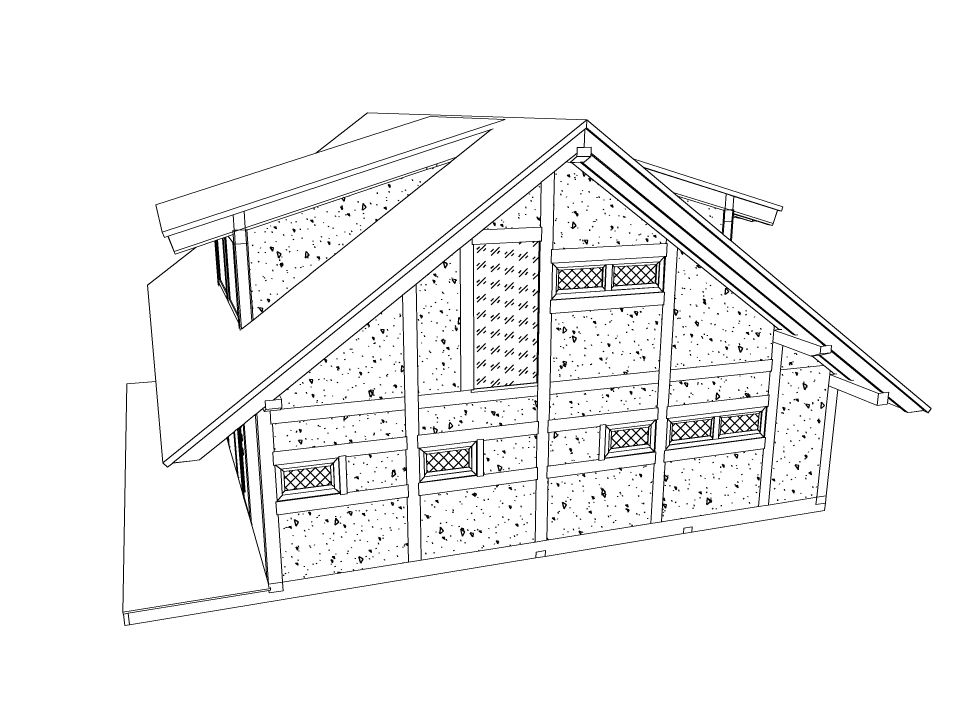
# Model space of a CAD drawing. Header units: millimetres. Extents: x 0 to 5040, y 0 to 770.
# Drawn here: x 854.7 to 1253.4, y 0 to 297 of the extents above; entities that cross this region are included whole.
import ezdxf

# ---------------------------------------------------------------- set-up
doc = ezdxf.new("R2010")
doc.units = ezdxf.units.MM
doc.linetypes.add('K5LT32768', pattern=[0])
doc.layers.add('Системный слой', color=7, linetype='Continuous')

# ---------------------------------------------------------------- blocks, each defined once
blk = doc.blocks.new('U58')
at = {"layer": 'Системный слой', "color": 7, "linetype": 'K5LT32768', "lineweight": 18}
for p, q in [((982.41, 239.12), (1004.58, 256.53)), ((1098.84, 253.41), (1004.58, 256.53)), ((916.47, 205.21), (1063.75, 253.67)), ((1098.84, 253.41), (916.72, 106.03)), ((1031.5, 254.92), (982.41, 239.12)), ((1031.5, 254.92), (1063.75, 253.67)), ((1098.84, 253.41), (1098.74, 249.99)), ((1118.74, 236.73), (1098.84, 253.41)), ((920.98, 105.95), (1098, 249.39)), ((1057.79, 249.32), (1034.35, 241.57)), ((1042.92, 237.41), (1057.79, 249.32)), ((1058.67, 249.61), (1057.79, 249.32)), ((1097.77, 241.6), (1098, 249.39)), ((1098, 249.39), (1098.41, 249.72)), ((1098.41, 249.72), (1098.74, 249.99)), ((1098.41, 249.72), (1239.77, 131.98)), ((1098.74, 249.99), (1240.73, 131.62)), ((1030.05, 240.15), (951.66, 214.24)), ((1034.35, 241.57), (1030.05, 240.15)), ((1094.75, 241.55), (1094.68, 239.09)), ((1097.77, 241.6), (1094.75, 241.55)), ((1097.77, 241.6), (1100.77, 241.64)), ((1100.77, 241.64), (1100.69, 239.2)), ((982.41, 239.12), (913.65, 216.99)), ((1042.92, 237.41), (1034.44, 234.57)), ((1039.96, 235.32), (1034.45, 233.47)), ((1040.55, 235.52), (1039.96, 235.32)), ((1039.96, 235.04), (1040.55, 235.52)), ((1039.96, 235.32), (1039.96, 235.04)), ((1040.55, 235.52), (1042.92, 237.41)), ((1090.07, 235.34), (1085, 231.22)), ((1094.68, 239.09), (1090.07, 235.34)), ((1091.8, 235.11), (1090.07, 235.34)), ((1091.8, 235.11), (1094.64, 237.63)), ((1094.68, 239.09), (1094.64, 237.63)), ((1094.64, 237.63), (1100.65, 237.74)), ((1097.72, 235.23), (1096.68, 235.21)), ((1097.91, 235.4), (1097.72, 235.23)), ((1100.65, 237.74), (1097.91, 235.4)), ((1100.65, 237.74), (1100.68, 238.59)), ((1100.68, 238.59), (1100.69, 239.2)), ((1100.68, 238.59), (1199.55, 157.56)), ((1201.77, 156.27), (1100.69, 239.2)), ((1118.74, 236.73), (1183.16, 216.05)), ((1123.08, 233.08), (1118.74, 236.73)), ((952.15, 207.02), (1030.16, 233.14)), ((1030.18, 232.04), (1011.42, 225.75)), ((1030.16, 233.14), (1034.44, 234.57)), ((1030.18, 232.04), (1030.16, 233.14)), ((1034.45, 233.47), (1030.18, 232.04)), ((1034.44, 234.57), (1034.45, 233.47)), ((1034.49, 230.66), (1039.96, 235.04)), ((1092.08, 235.11), (1091.8, 235.11)), ((1092.28, 235.12), (1092.08, 235.11)), ((1093.67, 235.15), (1092.28, 235.12)), ((1133.06, 202.3), (1092.28, 235.12)), ((1096.03, 235.2), (1093.67, 235.15)), ((1096.68, 235.21), (1096.03, 235.2)), ((1096.03, 235.2), (1186.32, 162.13)), ((1188.4, 160.91), (1096.68, 235.21)), ((1182.54, 214.15), (1123.08, 233.08)), ((1123.32, 232.89), (1123.08, 233.08)), ((1158.72, 221.62), (1123.32, 232.89)), ((1135.96, 222.28), (1123.32, 232.89)), ((1011.79, 212.5), (1030.25, 227.27)), ((1030.25, 227.27), (1034.49, 230.66)), ((1085, 231.22), (1079.34, 226.62)), ((1085, 231.22), (1084.29, 197.85)), ((1011.42, 225.75), (1002.58, 222.78)), ((1079.1, 226.43), (1054.34, 206.3)), ((1079.01, 207.32), (1079.34, 226.62)), ((1079.34, 226.62), (1079.1, 226.43)), ((992.47, 219.38), (953.19, 206.21)), ((1002.58, 222.78), (992.47, 219.38)), ((1158.27, 215.35), (1135.96, 222.28)), ((1137.87, 220.68), (1135.96, 222.28)), ((1157.53, 214.6), (1137.87, 220.68)), ((1157.09, 204.56), (1137.87, 220.68)), ((1158.27, 215.35), (1158.72, 221.62)), ((1158.72, 221.62), (1162.04, 220.56)), ((1161.62, 214.76), (1162.04, 220.56)), ((1162.04, 220.56), (1180.8, 214.59)), ((913.65, 216.99), (916.47, 205.21)), ((1158.22, 214.62), (1158.27, 215.35)), ((1160.33, 214.71), (1158.27, 215.35)), ((1183.16, 216.05), (1182.54, 214.15)), ((946.92, 212.67), (918.97, 203.43)), ((951.66, 214.24), (946.92, 212.67)), ((946.92, 212.67), (947.4, 205.97)), ((951.66, 214.24), (952.15, 207.02)), ((992.43, 197.01), (1011.79, 212.5)), ((1157.45, 209.63), (1157.8, 214.61)), ((1157.53, 214.6), (1157.8, 214.61)), ((1157.8, 214.61), (1158.22, 214.62)), ((1157.87, 209.65), (1158.22, 214.62)), ((1158.22, 214.62), (1160.33, 214.71)), ((1160.33, 214.71), (1161.62, 214.76)), ((1160.33, 214.71), (1161.58, 214.32)), ((1161.25, 209.8), (1161.58, 214.32)), ((1161.58, 214.32), (1161.62, 214.76)), ((1161.58, 214.32), (1162, 214.19)), ((1161.62, 214.76), (1162.04, 214.78)), ((1161.81, 211.67), (1161.68, 209.82)), ((1161.84, 212.13), (1161.81, 211.67)), ((1161.81, 211.67), (1165.62, 210.96)), ((1161.85, 212.23), (1161.84, 212.13)), ((1161.84, 212.13), (1165.62, 210.96)), ((1161.88, 212.65), (1161.85, 212.23)), ((1170.25, 209.64), (1161.85, 212.23)), ((1161.9, 212.95), (1161.88, 212.65)), ((1161.93, 213.23), (1161.9, 212.95)), ((1161.9, 212.95), (1172.46, 209.69)), ((1162, 214.19), (1161.93, 213.23)), ((1178.66, 208.05), (1161.93, 213.23)), ((1162.04, 214.78), (1162, 214.19)), ((1162, 214.19), (1178.94, 208.93)), ((1178.94, 208.93), (1180.8, 214.59)), ((1180.8, 214.44), (1178.99, 208.91)), ((1180.8, 214.59), (1180.85, 214.58)), ((1180.85, 214.58), (1180.8, 214.44)), ((1180.8, 214.44), (1182.54, 214.15)), ((1078.78, 207.39), (1079.01, 207.32)), ((1079.01, 207.32), (1079.56, 207.34)), ((1079.45, 201.36), (1079.56, 207.34)), ((1157.45, 209.63), (1157.09, 204.56)), ((1157.87, 209.65), (1157.45, 209.63)), ((1157.49, 204.22), (1157.87, 209.65)), ((1161.25, 209.8), (1157.87, 209.65)), ((1160.65, 201.57), (1161.25, 209.8)), ((1161.05, 201.24), (1161.68, 209.82)), ((1161.68, 209.82), (1161.25, 209.8)), ((1165.62, 210.96), (1169.42, 209.79)), ((1169.42, 209.79), (1170.25, 209.64)), ((1169.95, 210.15), (1170.39, 210.07)), ((1170.25, 209.64), (1170.39, 210.07)), ((1170.39, 210.07), (1172.46, 209.69)), ((1172.46, 209.69), (1176.33, 208.49)), ((1176.33, 208.49), (1178.66, 208.05)), ((1178.66, 208.05), (1178.94, 208.92)), ((1178.99, 208.91), (1178.94, 208.93)), ((1178.94, 208.92), (1178.94, 208.93)), ((1178.94, 208.92), (1178.99, 208.91)), ((917.4, 202.91), (916.47, 205.21)), ((918.9, 203.41), (917.4, 202.91)), ((918.97, 203.43), (918.9, 203.41)), ((921.56, 196.78), (918.9, 203.41)), ((918.97, 203.43), (921.64, 196.81)), ((921.64, 196.81), (946.85, 205.25)), ((944.78, 203.39), (943.71, 203.03)), ((946.93, 204.11), (944.78, 203.39)), ((946.77, 200.67), (944.78, 203.39)), ((946.8, 205.95), (947.4, 205.97)), ((946.85, 205.25), (946.8, 205.95)), ((946.85, 205.25), (947.44, 205.44)), ((946.93, 204.11), (946.85, 205.25)), ((947.22, 200.06), (946.93, 204.11)), ((947.4, 205.97), (949.23, 206.05)), ((947.44, 205.44), (947.4, 205.97)), ((947.44, 205.44), (949.23, 206.05)), ((947.82, 200.08), (947.44, 205.44)), ((949.23, 206.05), (952.15, 207.02)), ((949.23, 206.05), (952.21, 206.17)), ((952.15, 207.02), (952.21, 206.17)), ((952.21, 206.17), (952.81, 206.19)), ((952.61, 200.3), (952.21, 206.17)), ((952.81, 206.19), (953.19, 206.21)), ((952.81, 206.19), (953.21, 200.33)), ((1054.24, 206.22), (1049.62, 202.47)), ((1054.24, 206.22), (1079.01, 207.32)), ((1054.34, 206.3), (1054.24, 206.22)), ((1157.49, 204.22), (1157.09, 204.56)), ((1160.65, 201.57), (1157.49, 204.22)), ((939.03, 201.46), (931.03, 198.77)), ((939.28, 201.54), (939.03, 201.46)), ((940.49, 182.56), (939.03, 201.46)), ((939.75, 201.7), (939.28, 201.54)), ((939.28, 201.54), (940.59, 184.6)), ((940.1, 201.82), (939.75, 201.7)), ((939.75, 201.7), (941.06, 184.63)), ((940.22, 201.86), (940.1, 201.82)), ((941.42, 184.65), (940.1, 201.82)), ((942.35, 202.57), (940.22, 201.86)), ((940.22, 201.86), (941.54, 184.65)), ((942.66, 202.68), (942.35, 202.57)), ((944.07, 179.65), (942.35, 202.57)), ((943.18, 202.85), (942.66, 202.68)), ((944.63, 176.42), (942.66, 202.68)), ((943.58, 202.98), (943.18, 202.85)), ((943.18, 202.85), (945.15, 176.45)), ((943.71, 203.03), (943.58, 202.98)), ((943.58, 202.98), (945.55, 176.48)), ((943.71, 203.03), (945.68, 176.49)), ((946.77, 200.67), (947.22, 200.06)), ((948.99, 169.95), (946.77, 200.67)), ((947.82, 200.08), (947.22, 200.06)), ((947.22, 200.06), (949.89, 162.96)), ((952.61, 200.3), (947.82, 200.08)), ((947.82, 200.08), (950.45, 163.41)), ((953.21, 200.33), (952.61, 200.3)), ((952.61, 200.3), (954.89, 166.97)), ((953.99, 188.85), (953.21, 200.33)), ((1049.62, 202.47), (1044.42, 198.24)), ((1049.62, 202.47), (1049.63, 199.88)), ((1049.63, 199.88), (1050.21, 199.91)), ((1078.44, 201.31), (1050.21, 199.91)), ((1050.21, 199.91), (1050.34, 137.8)), ((1078.44, 201.31), (1077.4, 140.53)), ((1078.5, 201.31), (1077.46, 140.49)), ((1077.62, 140.38), (1078.67, 201.32)), ((1077.82, 139.13), (1078.91, 201.34)), ((1078.5, 201.31), (1078.44, 201.31)), ((1078.67, 201.32), (1078.5, 201.31)), ((1078.91, 201.34), (1078.67, 201.32)), ((1078.91, 201.34), (1079.45, 201.36)), ((1084.29, 197.76), (1132.96, 200.33)), ((1132.67, 200.4), (1132.96, 200.33)), ((1133.06, 202.3), (1132.77, 202.37)), ((1132.96, 200.33), (1133.06, 202.3)), ((1132.96, 200.33), (1133.46, 200.36)), ((1133.06, 202.3), (1137.8, 198.48)), ((1133.15, 194.71), (1133.46, 200.36)), ((1161.05, 201.24), (1160.65, 201.57)), ((1246.82, 129.3), (1161.05, 201.24)), ((910.11, 182.35), (931.03, 198.77)), ((921.64, 196.81), (921.56, 196.78)), ((921.64, 196.81), (922.06, 195.76)), ((931.03, 198.77), (922.06, 195.76)), ((988.15, 193.58), (992.43, 197.01)), ((1044.23, 198.09), (1025.5, 182.87)), ((1044.42, 198.24), (1044.23, 198.09)), ((1044.42, 198.24), (1044.79, 136.88)), ((1083.75, 197.73), (1083.63, 191.85)), ((1083.75, 197.73), (1084.29, 197.76)), ((1084.29, 197.85), (1084.29, 197.76)), ((1137.79, 198.33), (1134.8, 146.15)), ((1137.8, 198.48), (1137.79, 198.33)), ((1179.46, 164.96), (1137.8, 198.48)), ((980.18, 187.2), (987.8, 193.3)), ((987.8, 193.3), (988.03, 193.48)), ((988.03, 193.48), (988.15, 193.58)), ((1084.17, 191.88), (1083.63, 191.85)), ((1084.17, 191.71), (1083.84, 176.37)), ((1132.24, 194.66), (1084.17, 191.88)), ((1084.17, 191.88), (1084.17, 191.71)), ((1085.96, 189.83), (1084.17, 191.71)), ((1109.89, 191.26), (1130, 192.46)), ((1130, 192.46), (1129.02, 191.36)), ((1129.53, 182.21), (1130.06, 192.46)), ((1129.7, 181.51), (1130.28, 192.47)), ((1130, 192.46), (1130.06, 192.46)), ((1130.06, 192.46), (1130.28, 192.47)), ((1132.24, 194.66), (1130.28, 192.47)), ((1132.33, 194.67), (1131.51, 179.49)), ((1131.54, 179.48), (1132.36, 194.67)), ((1131.82, 179.38), (1132.65, 194.69)), ((1132.33, 194.67), (1132.24, 194.66)), ((1132.36, 194.67), (1132.33, 194.67)), ((1132.65, 194.69), (1132.36, 194.67)), ((1133.15, 194.71), (1132.65, 194.69)), ((954.29, 184.39), (953.99, 188.85)), ((1085.96, 189.71), (1085.73, 179.4)), ((1085.96, 189.83), (1106.93, 191.08)), ((1085.96, 189.83), (1085.96, 189.71)), ((1085.96, 189.71), (1086.83, 188.8)), ((1086.64, 180.53), (1086.83, 188.8)), ((1086.83, 188.8), (1105.67, 189.94)), ((1105.38, 181.8), (1105.67, 189.94)), ((1105.93, 189.96), (1105.63, 181.7)), ((1105.67, 189.94), (1105.93, 189.96)), ((1106.93, 191.08), (1105.93, 189.96)), ((1106.62, 180.64), (1107, 191.08)), ((1107.2, 191.1), (1106.79, 179.92)), ((1106.93, 191.08), (1107, 191.08)), ((1107, 191.08), (1107.2, 191.1)), ((1107.2, 191.1), (1109.89, 191.26)), ((1109.5, 181.06), (1109.88, 191.11)), ((1109.88, 191.11), (1109.89, 191.26)), ((1109.88, 191.11), (1110.68, 190.25)), ((1110.36, 182.13), (1110.68, 190.25)), ((1110.68, 190.25), (1128.73, 191.34)), ((1128.32, 183.35), (1128.73, 191.34)), ((1129.02, 191.36), (1128.6, 183.25)), ((1128.73, 191.34), (1129.02, 191.36)), ((940.59, 184.6), (940.55, 184.68)), ((940.55, 184.68), (940.62, 183.77)), ((941.03, 184.63), (940.59, 184.6)), ((941.09, 183.79), (940.62, 183.77)), ((940.62, 183.77), (944.43, 175.98)), ((940.76, 182.01), (940.62, 183.77)), ((941.06, 184.63), (941.03, 184.63)), ((941.42, 184.65), (941.06, 184.63)), ((941.06, 184.63), (944.16, 178.43)), ((941.54, 184.65), (941.42, 184.65)), ((941.54, 184.65), (944.07, 179.65)), ((954.53, 180.88), (954.29, 184.39)), ((973.73, 182.04), (978.52, 185.87)), ((978.52, 185.87), (979.72, 186.83)), ((979.72, 186.83), (979.87, 186.95)), ((979.87, 186.95), (980.18, 187.2)), ((913.69, 141.04), (910.11, 182.35)), ((944.16, 178.43), (944.07, 179.65)), ((955.45, 167.41), (954.53, 180.88)), ((955.45, 167.41), (973.73, 182.04)), ((1025.5, 182.87), (1019.64, 178.1)), ((1025.5, 182.87), (1026.42, 135.21)), ((1083.84, 176.1), (1131.51, 179.49)), ((1083.84, 176.09), (1131.54, 179.48)), ((1085.71, 178.55), (1106.6, 179.99)), ((1106.79, 179.92), (1085.71, 178.46)), ((1085.73, 179.4), (1086.64, 180.41)), ((1086.64, 180.53), (1105.38, 181.8)), ((1105.63, 181.7), (1086.64, 180.41)), ((1086.64, 180.41), (1086.64, 180.53)), ((1105.63, 181.7), (1105.38, 181.8)), ((1106.62, 180.64), (1105.63, 181.7)), ((1106.6, 179.99), (1106.62, 180.64)), ((1106.6, 179.99), (1106.79, 179.92)), ((1106.79, 179.92), (1109.46, 180.1)), ((1109.46, 180.19), (1129.49, 181.58)), ((1129.7, 181.51), (1109.46, 180.1)), ((1109.46, 180.19), (1109.5, 181.06)), ((1109.46, 180.1), (1109.46, 180.19)), ((1109.5, 181.06), (1110.36, 182.02)), ((1110.36, 182.13), (1128.32, 183.35)), ((1128.6, 183.25), (1110.36, 182.02)), ((1110.36, 182.02), (1110.36, 182.13)), ((1128.6, 183.25), (1128.32, 183.35)), ((1129.53, 182.21), (1128.6, 183.25)), ((1129.49, 181.58), (1129.53, 182.21)), ((1129.7, 181.51), (1129.49, 181.58)), ((1131.51, 179.49), (1129.7, 181.51)), ((1131.51, 179.49), (1131.54, 179.48)), ((1131.82, 179.38), (1131.54, 179.48)), ((1132.32, 179.42), (1131.82, 179.38)), ((1132.02, 173.93), (1132.32, 179.42)), ((944.24, 177.45), (944.16, 178.43)), ((944.26, 177.17), (944.24, 177.45)), ((944.26, 177.17), (944.35, 176.98)), ((944.43, 175.98), (944.35, 176.98)), ((944.54, 176.61), (944.35, 176.98)), ((944.61, 175.61), (944.54, 176.61)), ((944.54, 176.61), (944.63, 176.42)), ((945.13, 175.64), (944.61, 175.61)), ((944.61, 175.61), (949.33, 165.96)), ((944.63, 176.42), (945.07, 176.45)), ((945.07, 176.45), (945.15, 176.45)), ((945.55, 176.48), (945.15, 176.45)), ((945.15, 176.45), (949.09, 168.59)), ((945.68, 176.49), (945.55, 176.48)), ((945.68, 176.49), (948.99, 169.95)), ((1019.49, 177.97), (966.77, 135.13)), ((1019.64, 178.1), (1019.49, 177.97)), ((1020.65, 134.44), (1019.64, 178.1)), ((1083.3, 175.92), (1083.18, 170.22)), ((1083.3, 175.92), (1083.83, 175.96)), ((1083.83, 175.96), (1131.82, 179.38)), ((1083.84, 176.09), (1083.83, 175.96)), ((1083.84, 176.37), (1085.71, 178.46)), ((1083.84, 176.37), (1083.84, 176.1)), ((1083.84, 176.1), (1083.84, 176.09)), ((1085.73, 179.4), (1085.71, 178.55)), ((1085.71, 178.55), (1085.71, 178.46)), ((1131.24, 173.88), (1083.71, 170.26)), ((1129.99, 145.5), (1131.53, 173.9)), ((1131.53, 173.9), (1131.24, 173.88)), ((1131.53, 173.9), (1132.02, 173.93)), ((949.09, 168.59), (948.99, 169.95)), ((949.17, 167.5), (949.09, 168.59)), ((949.19, 167.19), (949.17, 167.5)), ((1083.71, 170.26), (1083.09, 140.93)), ((1083.71, 170.26), (1083.18, 170.22)), ((949.25, 167.07), (949.19, 167.19)), ((949.33, 165.96), (949.25, 167.07)), ((949.48, 163.82), (949.33, 165.96)), ((950.45, 163.41), (954.89, 166.97)), ((954.89, 166.97), (955.45, 167.41)), ((1179.46, 164.96), (1179.13, 165.07)), ((1179.29, 163.1), (1179.46, 164.96)), ((1181.51, 163.3), (1179.46, 164.96)), ((1179.29, 163.1), (1178.84, 157.99)), ((1179.29, 163.1), (1181.51, 163.3)), ((1199.43, 156.04), (1179.29, 163.1)), ((1182.63, 163.4), (1181.51, 163.3)), ((1186.32, 162.13), (1187.39, 161.26)), ((1187.39, 161.26), (1188.4, 160.91)), ((1189.54, 161.01), (1188.4, 160.91)), ((1178.18, 150.38), (1178.84, 157.99)), ((1178.84, 157.99), (1183.08, 156.42)), ((1182.13, 145.98), (1183.08, 156.42)), ((1183.08, 156.42), (1195.23, 151.93)), ((1199.11, 152.89), (1199.43, 156.04)), ((1201.77, 156.27), (1199.43, 156.04)), ((1199.55, 157.56), (1200.65, 156.66)), ((1200.65, 156.66), (1201.77, 156.27)), ((1204.09, 156.5), (1201.77, 156.27)), ((1203.89, 154.53), (1204.09, 156.5)), ((1195.23, 151.93), (1199.11, 152.89)), ((1195.23, 151.93), (1195.44, 151.95)), ((1195.44, 151.95), (1195.6, 151.96)), ((1195.6, 151.96), (1196.68, 152.07)), ((1203.46, 145.64), (1195.6, 151.96)), ((1196.68, 152.07), (1198.51, 152.26)), ((1198.51, 152.26), (1199.02, 152.31)), ((1198.51, 152.26), (1210.18, 142.82)), ((1199.02, 152.31), (1199.84, 152.39)), ((1212.48, 141.41), (1199.02, 152.31)), ((1203.76, 153.36), (1199.11, 152.89)), ((1199.84, 152.39), (1200.09, 152.45)), ((1200.09, 152.45), (1203.76, 153.36)), ((1203.76, 153.36), (1203.84, 154.05)), ((1203.84, 154.05), (1203.89, 154.53)), ((1203.84, 154.05), (1223.95, 137.56)), ((1226.37, 136.09), (1203.89, 154.53)), ((1178.18, 150.38), (1134.79, 145.99)), ((1178.18, 150.38), (1177.86, 150.5)), ((1178.17, 145.39), (1178.62, 150.42)), ((1178.62, 150.42), (1178.18, 150.38)), ((1200.46, 147.91), (1182.13, 145.98)), ((1129.99, 145.5), (1083.09, 140.76)), ((1129.71, 140.27), (1129.99, 145.5)), ((1129.72, 145.64), (1129.99, 145.5)), ((1134.79, 145.99), (1134.49, 140.77)), ((1134.49, 140.77), (1177.4, 145.31)), ((1134.8, 146.15), (1134.79, 145.99)), ((1176.84, 135.15), (1177.73, 145.35)), ((1176.88, 88.12), (1182.13, 145.98)), ((1177.4, 145.31), (1177.73, 145.35)), ((1177.73, 145.35), (1178.17, 145.39)), ((1203.28, 143.94), (1202.77, 139.09)), ((1203.46, 145.64), (1203.12, 145.77)), ((1203.46, 145.64), (1203.28, 143.94)), ((1203.28, 143.94), (1205.29, 144.16)), ((1224.26, 135.84), (1203.28, 143.94)), ((1205.29, 144.16), (1203.46, 145.64)), ((1206.34, 144.28), (1205.29, 144.16)), ((901.31, 139.95), (899.59, 41.8)), ((913.69, 141.04), (901.31, 139.95)), ((916.72, 106.03), (913.69, 141.04)), ((1077.4, 140.53), (1050.34, 137.8)), ((1050.34, 137.62), (1077.62, 140.38)), ((1077.46, 140.49), (1077.4, 140.53)), ((1077.62, 140.38), (1077.46, 140.49)), ((1083.09, 140.76), (1082.98, 135.33)), ((1082.98, 135.33), (1129.43, 140.24)), ((1083.09, 140.93), (1083.09, 140.76)), ((1129.13, 129.66), (1129.71, 140.27)), ((1129.43, 140.24), (1129.71, 140.27)), ((1134.49, 140.77), (1133.89, 130.39)), ((1210.18, 142.82), (1211.42, 141.82)), ((1211.42, 141.82), (1212.48, 141.41)), ((1213.55, 141.53), (1212.48, 141.41)), ((1044.79, 136.88), (1026.42, 135.02)), ((1044.79, 136.88), (1044.61, 137.04)), ((1049.23, 137.33), (1044.79, 136.88)), ((1050.34, 137.44), (1049.23, 137.33)), ((1049.24, 136.39), (1049.23, 137.33)), ((1077.82, 139.13), (1049.24, 136.21)), ((1049.24, 136.21), (1049.24, 136.39)), ((1050.34, 137.8), (1050.34, 137.62)), ((1050.34, 137.62), (1050.34, 137.44)), ((1077.82, 139.13), (1077.6, 139.29)), ((1077.75, 134.77), (1077.82, 139.13)), ((1202.77, 139.09), (1197.69, 91.19)), ((1201.72, 91.83), (1206.69, 137.5)), ((1202.77, 139.09), (1206.69, 137.5)), ((1206.69, 137.5), (1223.63, 130.67)), ((1223.63, 130.67), (1224.26, 135.84)), ((1223.95, 137.56), (1225.21, 136.53)), ((1224.26, 135.84), (1226.37, 136.09)), ((1225.21, 136.53), (1226.37, 136.09)), ((1228.62, 136.36), (1226.37, 136.09)), ((1228.38, 134.43), (1228.62, 136.36)), ((960.67, 132.68), (964.18, 133.02)), ((960.83, 130.3), (960.67, 132.68)), ((966.77, 135.13), (964.18, 133.02)), ((967.66, 133.36), (964.18, 133.02)), ((966.77, 135.13), (967.66, 133.36)), ((1020.65, 134.44), (967.34, 129.05)), ((967.66, 133.36), (967.89, 129.59)), ((1020.5, 134.61), (1020.65, 134.44)), ((1020.79, 128.75), (1020.65, 134.44)), ((1026.42, 135.21), (1026.42, 135.02)), ((1026.42, 135.02), (1026.53, 129.36)), ((1026.53, 129.36), (1077.53, 134.75)), ((1077.53, 134.75), (1077.75, 134.77)), ((1077.56, 123.73), (1077.75, 134.77)), ((1082.98, 135.33), (1082.75, 124.52)), ((1133.88, 130.21), (1176.84, 135.15)), ((1176.53, 135.29), (1176.84, 135.15)), ((1176.84, 130.28), (1177.28, 135.2)), ((1176.84, 135.15), (1177.28, 135.2)), ((1228.05, 131.76), (1227.98, 131.21)), ((1228.33, 133.98), (1228.05, 131.76)), ((1233.81, 129.48), (1228.05, 131.76)), ((1228.38, 134.43), (1228.33, 133.98)), ((1228.33, 133.98), (1233.81, 129.48)), ((1236.67, 127.63), (1228.38, 134.43)), ((1239.77, 131.98), (1240.73, 131.62)), ((1239.77, 131.98), (1243.88, 128.56)), ((1240.73, 131.62), (1245.62, 127.55)), ((959.69, 129.38), (957.06, 127.24)), ((960.83, 130.3), (959.69, 129.38)), ((959.69, 129.38), (960.24, 128.12)), ((960.92, 128.89), (960.24, 128.12)), ((960.24, 128.12), (962.76, 128.37)), ((960.83, 130.3), (960.92, 128.89)), ((967.89, 129.59), (960.92, 128.89)), ((962.76, 128.37), (967.1, 128.81)), ((962.76, 128.37), (963.13, 122.65)), ((963.76, 122.72), (1020.63, 128.73)), ((967.34, 129.05), (967.1, 128.81)), ((967.56, 129.26), (967.34, 129.05)), ((967.89, 129.59), (967.56, 129.26)), ((1020.63, 128.73), (1020.79, 128.75)), ((1021.05, 117.22), (1020.79, 128.75)), ((1026.53, 129.36), (1026.74, 118.08)), ((1082.74, 124.32), (1129.13, 129.66)), ((1128.86, 129.82), (1129.13, 129.66)), ((1129.61, 129.72), (1129.13, 129.66)), ((1129.33, 124.6), (1129.61, 129.72)), ((1133.12, 125.05), (1133.41, 130.15)), ((1133.88, 130.21), (1133.41, 130.15)), ((1175.86, 130.17), (1133.59, 125.11)), ((1133.89, 130.39), (1133.88, 130.21)), ((1156.12, 126.09), (1173.83, 128.23)), ((1173.83, 128.23), (1173.01, 127.31)), ((1173.19, 119.38), (1173.96, 128.25)), ((1173.37, 118.71), (1174.2, 128.28)), ((1173.83, 128.23), (1173.96, 128.25)), ((1173.96, 128.25), (1174.2, 128.28)), ((1175.86, 130.17), (1174.2, 128.28)), ((1176.05, 130.19), (1174.9, 117.05)), ((1174.93, 117.03), (1176.08, 130.19)), ((1175.23, 116.87), (1176.41, 130.23)), ((1176.05, 130.19), (1175.86, 130.17)), ((1176.08, 130.19), (1176.05, 130.19)), ((1176.41, 130.23), (1176.08, 130.19)), ((1176.84, 130.28), (1176.41, 130.23)), ((1227.98, 131.21), (1223.63, 130.67)), ((1233.81, 129.48), (1235.5, 128.1)), ((1235.5, 128.1), (1236.67, 127.63)), ((1236.67, 127.63), (1238.46, 127.86)), ((1238.47, 127.86), (1238.46, 127.86)), ((1238.46, 127.86), (1238.47, 127.86)), ((1238.47, 127.86), (1243.86, 128.56)), ((1238.47, 127.86), (1243.22, 128.47)), ((1238.47, 127.86), (1238.47, 127.86)), ((1243.22, 128.47), (1243.87, 128.56)), ((1245.62, 127.55), (1243.22, 128.47)), ((1243.87, 128.56), (1243.86, 128.56)), ((1243.86, 128.56), (1243.88, 128.56)), ((1245.62, 127.55), (1246.82, 129.3)), ((956.28, 126.6), (952.13, 123.23)), ((956.48, 126.77), (956.28, 126.6)), ((956.54, 125.93), (956.28, 126.6)), ((957.06, 127.24), (956.48, 126.77)), ((956.54, 125.93), (956.48, 126.77)), ((961.35, 56.49), (956.54, 125.93)), ((957.06, 127.24), (962.11, 53.8)), ((1026.75, 117.88), (1077.56, 123.73)), ((1077.34, 123.9), (1077.56, 123.73)), ((1078.08, 123.79), (1077.56, 123.73)), ((1077.98, 118.46), (1078.08, 123.79)), ((1082.23, 124.26), (1082.12, 118.96)), ((1082.74, 124.32), (1082.23, 124.26)), ((1082.75, 124.52), (1082.74, 124.32)), ((1128.35, 124.48), (1107.07, 121.94)), ((1126.6, 122.51), (1128.35, 124.48)), ((1128.55, 124.51), (1127.82, 110.86)), ((1127.84, 110.84), (1128.58, 124.51)), ((1128.11, 110.66), (1128.86, 124.54)), ((1128.55, 124.51), (1128.35, 124.48)), ((1128.58, 124.51), (1128.55, 124.51)), ((1128.86, 124.54), (1128.58, 124.51)), ((1128.86, 124.54), (1129.33, 124.6)), ((1133.58, 124.99), (1132.82, 111.84)), ((1133.12, 125.05), (1133.59, 125.11)), ((1133.59, 125.11), (1133.58, 124.99)), ((1135, 123.53), (1133.58, 124.99)), ((1135, 123.53), (1153.41, 125.76)), ((1135.67, 122.76), (1152.44, 124.8)), ((1152.44, 124.8), (1151.94, 117.7)), ((1152.58, 124.82), (1152.07, 117.63)), ((1152.44, 124.8), (1152.58, 124.82)), ((1153.41, 125.76), (1152.58, 124.82)), ((1152.9, 116.76), (1153.54, 125.78)), ((1153.77, 125.8), (1153.07, 116.07)), ((1153.41, 125.76), (1153.54, 125.78)), ((1153.54, 125.78), (1153.77, 125.8)), ((1153.77, 125.8), (1156.12, 126.09)), ((1155.48, 117.34), (1156.11, 125.98)), ((1156.11, 125.98), (1156.12, 126.09)), ((1156.11, 125.98), (1156.73, 125.32)), ((1156.21, 118.25), (1156.73, 125.32)), ((1156.73, 125.32), (1172.87, 127.29)), ((1172.87, 127.29), (1172.27, 120.31)), ((1173.01, 127.31), (1172.41, 120.24)), ((1172.87, 127.29), (1173.01, 127.31)), ((947.99, 119.87), (947.53, 119.5)), ((948.86, 120.57), (947.99, 119.87)), ((949.22, 120.87), (948.86, 120.57)), ((948.86, 120.57), (950.92, 93.1)), ((949.5, 121.09), (949.22, 120.87)), ((951.43, 91.3), (949.22, 120.87)), ((949.74, 121.29), (949.5, 121.09)), ((951.72, 91.33), (949.5, 121.09)), ((949.75, 121.3), (949.74, 121.29)), ((951.75, 94.29), (949.74, 121.29)), ((949.89, 121.41), (949.75, 121.3)), ((951.74, 94.57), (949.75, 121.3)), ((949.93, 121.44), (949.89, 121.41)), ((949.89, 121.41), (951.92, 94.02)), ((950.05, 121.54), (949.93, 121.44)), ((949.93, 121.44), (952.01, 93.38)), ((950.23, 121.69), (950.05, 121.54)), ((952.14, 93.39), (950.05, 121.54)), ((950.3, 121.74), (950.23, 121.69)), ((950.35, 121.34), (950.23, 121.69)), ((950.32, 121.76), (950.3, 121.74)), ((950.3, 121.74), (950.35, 121.34)), ((950.45, 121.86), (950.32, 121.76)), ((950.32, 121.76), (950.35, 121.34)), ((950.35, 121.34), (950.48, 121.35)), ((951.19, 122.46), (950.45, 121.86)), ((950.48, 121.35), (950.45, 121.86)), ((951.61, 122.81), (951.19, 122.46)), ((951.19, 122.46), (954.11, 82.57)), ((952.13, 123.23), (951.61, 122.81)), ((954.76, 79.62), (951.61, 122.81)), ((963.13, 122.65), (963.76, 122.72)), ((963.76, 122.72), (964.52, 110.93)), ((1104.35, 121.61), (1082.63, 119.02)), ((1104.6, 121.64), (1104.08, 107.5)), ((1104.6, 121.64), (1104.35, 121.61)), ((1104.62, 122.16), (1104.6, 121.64)), ((1104.62, 122.16), (1107.09, 122.46)), ((1106.55, 108.35), (1107.07, 121.86)), ((1107.07, 121.94), (1107.09, 122.46)), ((1107.07, 121.86), (1107.07, 121.94)), ((1108.64, 120.34), (1107.07, 121.86)), ((1108.64, 120.32), (1108.27, 110.95)), ((1126.49, 122.5), (1108.64, 120.34)), ((1108.64, 120.34), (1108.64, 120.32)), ((1108.64, 120.32), (1109.52, 119.47)), ((1109.52, 119.47), (1125.41, 121.41)), ((1125.41, 121.41), (1125.03, 114.15)), ((1125.53, 121.42), (1125.15, 114.07)), ((1125.41, 121.41), (1125.53, 121.42)), ((1126.49, 122.5), (1125.53, 121.42)), ((1126.05, 113.19), (1126.54, 122.51)), ((1126.08, 112.57), (1126.6, 122.51)), ((1126.54, 122.51), (1126.49, 122.5)), ((1126.6, 122.51), (1126.54, 122.51)), ((1135, 123.45), (1134.48, 114.61)), ((1135, 123.53), (1135, 123.45)), ((1135, 123.45), (1135.67, 122.76)), ((1135.25, 115.56), (1135.67, 122.76)), ((1172.41, 120.24), (1156.2, 118.16)), ((1172.27, 120.31), (1156.21, 118.25)), ((1172.41, 120.24), (1172.27, 120.31)), ((1173.19, 119.38), (1172.41, 120.24)), ((944.01, 116.63), (932.49, 107.27)), ((944.17, 116.77), (944.01, 116.63)), ((944.66, 117.16), (944.17, 116.77)), ((944.17, 116.77), (944.89, 114.25)), ((944.93, 117.38), (944.66, 117.16)), ((944.66, 117.16), (944.89, 114.25)), ((945.34, 117.72), (944.93, 117.38)), ((945.28, 112.88), (944.93, 117.38)), ((947.21, 119.23), (945.34, 117.72)), ((947.53, 119.5), (947.21, 119.23)), ((947.21, 119.23), (948.58, 101.31)), ((949.04, 99.69), (947.53, 119.5)), ((950.35, 118.49), (950.48, 118.51)), ((950.53, 116.09), (950.35, 118.49)), ((950.44, 117.85), (950.35, 118.49)), ((950.35, 118.49), (950.62, 117.69)), ((950.44, 117.85), (950.42, 117.85)), ((950.52, 116.4), (950.42, 117.85)), ((950.44, 117.85), (950.6, 117.37)), ((950.75, 117.7), (950.48, 118.51)), ((950.55, 116.33), (950.52, 116.4)), ((950.55, 116.33), (950.53, 116.09)), ((950.8, 115.27), (950.53, 116.09)), ((950.68, 115.91), (950.55, 116.33)), ((950.6, 117.37), (950.62, 117.69)), ((950.6, 117.37), (950.71, 115.92)), ((950.62, 117.69), (950.75, 117.7)), ((950.62, 117.69), (950.8, 115.27)), ((950.71, 115.92), (950.68, 115.91)), ((950.71, 115.92), (950.8, 115.27)), ((950.93, 115.28), (950.75, 117.7)), ((964.53, 110.72), (1021.05, 117.22)), ((1021.05, 117.22), (1020.9, 117.41)), ((1021.62, 117.29), (1021.05, 117.22)), ((1021.75, 111.74), (1021.62, 117.29)), ((1026.75, 117.88), (1026.18, 117.81)), ((1026.18, 117.81), (1026.29, 112.28)), ((1026.74, 118.08), (1026.75, 117.88)), ((1051.74, 115.86), (1054.44, 116.19)), ((1051.74, 115.86), (1051.74, 115.32)), ((1054.43, 101.18), (1054.44, 115.65)), ((1077.24, 118.37), (1054.44, 115.65)), ((1054.44, 115.65), (1054.44, 116.19)), ((1077.21, 103.96), (1077.46, 118.4)), ((1077.46, 118.4), (1077.24, 118.37)), ((1077.46, 118.4), (1077.98, 118.46)), ((1082.12, 118.96), (1082.63, 119.02)), ((1082.63, 119.02), (1082.33, 104.85)), ((1109.22, 112.12), (1109.52, 119.47)), ((1132.79, 111.28), (1175.23, 116.87)), ((1132.8, 111.49), (1174.93, 117.03)), ((1132.81, 111.51), (1174.9, 117.05)), ((1134.43, 113.81), (1152.86, 116.2)), ((1153.07, 116.07), (1134.43, 113.65)), ((1152.07, 117.63), (1135.24, 115.47)), ((1151.94, 117.7), (1135.25, 115.56)), ((1152.07, 117.63), (1151.94, 117.7)), ((1152.9, 116.76), (1152.07, 117.63)), ((1152.86, 116.2), (1152.9, 116.76)), ((1152.86, 116.2), (1153.07, 116.07)), ((1153.07, 116.07), (1155.41, 116.38)), ((1173.37, 118.71), (1155.41, 116.38)), ((1155.41, 116.38), (1155.42, 116.53)), ((1155.42, 116.53), (1173.14, 118.83)), ((1155.42, 116.53), (1155.48, 117.34)), ((1155.48, 117.34), (1156.2, 118.16)), ((1156.2, 118.16), (1156.21, 118.25)), ((1173.14, 118.83), (1173.19, 119.38)), ((1173.37, 118.71), (1173.14, 118.83)), ((1174.9, 117.05), (1173.37, 118.71)), ((1174.93, 117.03), (1174.9, 117.05)), ((1174.93, 117.03), (1175.23, 116.87)), ((1175.67, 116.93), (1175.23, 116.87)), ((1175.24, 112.14), (1175.67, 116.93)), ((944.89, 114.25), (945.28, 112.88)), ((945.28, 112.88), (945.72, 112.93)), ((945.28, 112.88), (948.58, 101.31)), ((950.8, 115.27), (950.93, 115.28)), ((950.8, 112.49), (950.93, 112.5)), ((950.98, 110.1), (950.8, 112.49)), ((950.89, 111.84), (950.8, 112.49)), ((950.8, 112.49), (951.07, 111.65)), ((950.89, 111.84), (950.86, 111.84)), ((950.97, 110.41), (950.86, 111.84)), ((950.89, 111.84), (951.05, 111.34)), ((951.2, 111.67), (950.93, 112.5)), ((951.05, 111.34), (951.07, 111.65)), ((951.07, 111.65), (951.2, 111.67)), ((951.07, 111.65), (951.24, 109.25)), ((951.38, 109.27), (951.2, 111.67)), ((1021.03, 111.65), (995.3, 108.57)), ((1021.18, 111.67), (1021.03, 111.65)), ((1021.18, 111.67), (1021.75, 111.74)), ((1021.53, 96.62), (1021.18, 111.67)), ((1026.29, 112.28), (1026.85, 112.35)), ((1026.85, 112.35), (1027.13, 97.78)), ((1026.92, 112.35), (1026.85, 112.35)), ((1051.31, 115.27), (1026.92, 112.35)), ((1028.91, 110.68), (1026.92, 112.35)), ((1049.33, 113.15), (1028.92, 110.68)), ((1030.01, 109.77), (1048.21, 111.99)), ((1048.21, 111.99), (1048.3, 112)), ((1048.21, 111.99), (1048.24, 104.29)), ((1049.33, 113.15), (1048.3, 112)), ((1048.3, 112), (1048.33, 104.2)), ((1049.38, 113.16), (1049.33, 113.15)), ((1049.42, 113.17), (1049.38, 113.16)), ((1049.41, 103.28), (1049.38, 113.16)), ((1049.42, 113.17), (1051.31, 115.27)), ((1049.45, 102.62), (1049.42, 113.17)), ((1051.53, 115.3), (1051.31, 115.27)), ((1051.53, 115.3), (1051.55, 100.82)), ((1051.55, 115.3), (1051.53, 115.3)), ((1051.74, 115.32), (1051.55, 115.3)), ((1051.57, 100.8), (1051.55, 115.3)), ((1051.74, 115.32), (1051.76, 100.6)), ((1108.24, 110.3), (1126.02, 112.61)), ((1108.24, 110.25), (1126.08, 112.57)), ((1108.27, 110.95), (1109.21, 112.02)), ((1125.15, 114.07), (1109.21, 112.02)), ((1109.21, 112.02), (1109.22, 112.12)), ((1125.03, 114.15), (1109.22, 112.12)), ((1125.15, 114.07), (1125.03, 114.15)), ((1126.05, 113.19), (1125.15, 114.07)), ((1126.02, 112.61), (1126.05, 113.19)), ((1126.02, 112.61), (1126.08, 112.57)), ((1126.08, 112.57), (1127.82, 110.86)), ((1174.49, 112.03), (1132.51, 106.32)), ((1132.82, 111.84), (1132.81, 111.51)), ((1132.82, 111.84), (1134.43, 113.65)), ((1134.48, 114.61), (1134.43, 113.81)), ((1134.43, 113.81), (1134.43, 113.65)), ((1134.48, 114.61), (1135.24, 115.47)), ((1135.24, 115.47), (1135.25, 115.56)), ((1172.63, 87.21), (1174.81, 112.08)), ((1174.81, 112.08), (1174.49, 112.03)), ((1174.81, 112.08), (1175.24, 112.14)), ((950.99, 110.34), (950.97, 110.41)), ((950.99, 110.34), (950.98, 110.1)), ((951.24, 109.25), (950.98, 110.1)), ((951.13, 109.9), (950.99, 110.34)), ((951.05, 111.34), (951.16, 109.9)), ((951.16, 109.9), (951.13, 109.9)), ((951.16, 109.9), (951.24, 109.25)), ((951.24, 109.25), (951.38, 109.27)), ((964.53, 110.72), (963.91, 110.65)), ((964.28, 104.87), (963.91, 110.65)), ((964.52, 110.93), (964.53, 110.72)), ((991.96, 108.17), (965.09, 104.96)), ((989.97, 105.96), (991.96, 108.17)), ((992.21, 108.2), (991.96, 108.17)), ((992.22, 108.21), (992.21, 108.2)), ((992.21, 108.2), (992.88, 93.11)), ((992.33, 108.22), (992.22, 108.21)), ((992.89, 93.08), (992.22, 108.21)), ((992.3, 108.78), (995.28, 109.14)), ((992.3, 108.78), (992.33, 108.22)), ((992.33, 108.22), (993.01, 92.86)), ((995.3, 108.57), (995.28, 109.14)), ((995.94, 93.48), (995.3, 108.57)), ((1028.91, 110.68), (1029.08, 100.69)), ((1028.92, 110.68), (1028.91, 110.68)), ((1028.92, 110.68), (1030.01, 109.77)), ((1030.14, 101.97), (1030.01, 109.77)), ((1103.84, 107.68), (1104.08, 107.5)), ((1106.51, 107.31), (1106.53, 107.82)), ((1106.53, 107.82), (1128.11, 110.66)), ((1106.53, 107.82), (1106.54, 108.04)), ((1127.82, 110.86), (1106.54, 108.06)), ((1106.54, 108.04), (1127.84, 110.84)), ((1106.54, 108.06), (1106.55, 108.35)), ((1106.54, 108.04), (1106.54, 108.06)), ((1108.24, 110.25), (1106.55, 108.35)), ((1108.27, 110.95), (1108.24, 110.3)), ((1108.24, 110.3), (1108.24, 110.25)), ((1127.84, 110.84), (1127.82, 110.86)), ((1128.11, 110.66), (1127.84, 110.84)), ((1128.58, 110.73), (1128.11, 110.66)), ((1128.31, 105.75), (1128.58, 110.73)), ((1132.04, 106.26), (1132.33, 111.22)), ((1132.79, 111.28), (1132.33, 111.22)), ((1132.8, 111.49), (1132.79, 111.28)), ((1132.81, 111.51), (1132.8, 111.49)), ((916.72, 106.03), (918.67, 104.08)), ((918.67, 104.08), (920.96, 105.93)), ((920.96, 105.93), (929.4, 106.9)), ((920.96, 105.93), (920.98, 105.95)), ((920.98, 105.95), (929.42, 106.92)), ((929.4, 106.9), (929.42, 106.92)), ((932.49, 107.27), (929.42, 106.92)), ((964.28, 104.87), (964.9, 104.94)), ((965.09, 104.96), (964.9, 104.94)), ((964.9, 104.94), (965.89, 89.63)), ((967.37, 103.23), (965.09, 104.96)), ((989.89, 105.95), (967.41, 103.23)), ((968.66, 102.29), (988.75, 104.74)), ((988.75, 104.74), (989.13, 96.71)), ((988.75, 104.74), (988.8, 104.74)), ((989.89, 105.95), (988.8, 104.74)), ((988.8, 104.74), (989.18, 96.61)), ((989.94, 105.96), (989.89, 105.95)), ((989.97, 105.96), (989.94, 105.96)), ((990.42, 95.65), (989.94, 105.96)), ((990.48, 94.96), (989.97, 105.96)), ((1048.24, 104.29), (1030.14, 101.97)), ((1048.33, 104.2), (1030.14, 101.87)), ((1048.33, 104.2), (1048.24, 104.29)), ((1049.41, 103.28), (1048.33, 104.2)), ((1054.43, 100.96), (1077.21, 103.96)), ((1077, 104.15), (1077.21, 103.96)), ((1077.73, 104.03), (1077.21, 103.96)), ((1077.64, 98.85), (1077.73, 104.03)), ((1081.82, 104.57), (1081.71, 99.41)), ((1082.33, 104.63), (1081.82, 104.57)), ((1127.56, 105.65), (1082.22, 99.47)), ((1082.33, 104.63), (1104.08, 107.5)), ((1082.33, 104.85), (1082.33, 104.63)), ((1104.08, 107.5), (1104.06, 106.99)), ((1104.06, 106.99), (1106.51, 107.31)), ((1126.44, 79.88), (1127.84, 105.68)), ((1127.84, 105.68), (1127.56, 105.65)), ((1127.84, 105.68), (1128.31, 105.75)), ((1132.51, 106.32), (1131.04, 80.86)), ((1132.04, 106.26), (1132.51, 106.32)), ((948.58, 101.31), (949.04, 99.69)), ((949.51, 99.74), (949.04, 99.69)), ((949.04, 99.69), (950.92, 93.1)), ((967.37, 103.23), (968.02, 92.77)), ((967.41, 103.23), (967.37, 103.23)), ((967.41, 103.23), (968.66, 102.29)), ((969.16, 94.14), (968.66, 102.29)), ((1051.55, 100.82), (1027.13, 97.61)), ((1027.13, 97.59), (1051.57, 100.8)), ((1029.1, 99.98), (1027.13, 97.78)), ((1027.14, 97.36), (1051.76, 100.6)), ((1029.08, 100.69), (1030.14, 101.87)), ((1029.08, 100.69), (1029.1, 100.03)), ((1029.1, 100.03), (1049.41, 102.67)), ((1029.1, 99.98), (1049.45, 102.62)), ((1029.1, 100.03), (1029.1, 99.98)), ((1030.14, 101.87), (1030.14, 101.97)), ((1049.41, 102.67), (1049.41, 103.28)), ((1049.41, 102.67), (1049.45, 102.62)), ((1049.45, 102.62), (1051.55, 100.82)), ((1051.57, 100.8), (1051.55, 100.82)), ((1051.57, 100.8), (1051.76, 100.6)), ((1051.76, 100.6), (1051.76, 100.07)), ((1051.76, 100.07), (1054.43, 100.43)), ((1054.43, 100.96), (1054.43, 101.18)), ((1054.43, 100.43), (1054.43, 100.96)), ((989.13, 96.71), (969.16, 94.14)), ((989.18, 96.61), (969.16, 94.04)), ((989.18, 96.61), (989.13, 96.71)), ((990.42, 95.65), (989.18, 96.61)), ((995.95, 93.25), (1021.53, 96.62)), ((1021.53, 96.62), (1021.38, 96.83)), ((1022.09, 96.7), (1021.53, 96.62)), ((1022.22, 91.31), (1022.09, 96.7)), ((1027.14, 97.36), (1026.58, 97.29)), ((1026.58, 97.29), (1026.69, 91.92)), ((1027.13, 97.78), (1027.13, 97.61)), ((1027.13, 97.61), (1027.13, 97.59)), ((1027.13, 97.59), (1027.14, 97.36)), ((1076.91, 98.75), (1027.24, 91.99)), ((1076.66, 71.98), (1077.12, 98.78)), ((1077.12, 98.78), (1076.91, 98.75)), ((1077.12, 98.78), (1077.64, 98.85)), ((1082.22, 99.47), (1081.66, 73.03)), ((1081.71, 99.41), (1082.22, 99.47)), ((950.92, 93.1), (951.43, 91.3)), ((951.76, 94.5), (951.74, 94.57)), ((951.76, 94.5), (951.75, 94.29)), ((952.01, 93.38), (951.75, 94.29)), ((951.9, 94.02), (951.76, 94.5)), ((951.92, 94.02), (951.9, 94.02)), ((951.92, 94.02), (952.01, 93.38)), ((952.01, 93.38), (952.14, 93.39)), ((992.88, 93.11), (965.89, 89.56)), ((965.89, 89.53), (992.89, 93.08)), ((968.07, 92.05), (965.89, 89.63)), ((965.91, 89.29), (993.01, 92.86)), ((968.02, 92.77), (969.16, 94.04)), ((968.02, 92.77), (968.07, 92.11)), ((968.07, 92.11), (990.45, 95.02)), ((968.07, 92.05), (990.48, 94.96)), ((968.07, 92.11), (968.07, 92.05)), ((969.16, 94.04), (969.16, 94.14)), ((990.45, 95.02), (990.42, 95.65)), ((990.45, 95.02), (990.48, 94.96)), ((990.48, 94.96), (992.88, 93.11)), ((992.89, 93.08), (992.88, 93.11)), ((992.89, 93.08), (993.01, 92.86)), ((993.01, 92.86), (993.03, 92.31)), ((993.03, 92.31), (995.97, 92.7)), ((995.95, 93.25), (995.94, 93.48)), ((995.97, 92.7), (995.95, 93.25)), ((1026.69, 91.92), (1027.24, 91.99)), ((1027.24, 91.99), (1027.77, 64.49)), ((1201.72, 91.83), (1197.69, 91.19)), ((1201.72, 91.83), (1201.38, 88.69)), ((951.43, 91.3), (951.72, 91.33)), ((951.43, 91.3), (954.17, 81.68)), ((951.76, 90.79), (951.72, 91.33)), ((954.11, 82.57), (951.76, 90.79)), ((965.29, 89.21), (965.91, 89.29)), ((965.66, 83.61), (965.29, 89.21)), ((965.89, 89.63), (965.89, 89.56)), ((965.89, 89.56), (965.89, 89.53)), ((965.89, 89.53), (965.91, 89.29)), ((1021.51, 91.21), (966.27, 83.69)), ((1021.66, 91.23), (1021.51, 91.21)), ((1021.66, 91.23), (1022.22, 91.31)), ((1022.3, 63.35), (1021.66, 91.23)), ((1176.85, 87.88), (1172.63, 87.21)), ((1197.69, 91.19), (1176.85, 87.88)), ((1176.85, 87.88), (1176.88, 88.12)), ((1197.36, 88.04), (1197.69, 91.19)), ((1197.36, 88.04), (1201.38, 88.69)), ((1197.37, 91.37), (1197.69, 91.19)), ((1201.38, 88.69), (1201.04, 85.56)), ((1172.63, 87.21), (1131.03, 80.61)), ((1201.04, 85.56), (1144.02, 76.18)), ((1172.33, 87.4), (1172.63, 87.21)), ((954.11, 82.57), (954.17, 81.68)), ((954.17, 81.68), (954.76, 79.62)), ((966.27, 83.69), (965.66, 83.61)), ((966.27, 83.69), (968.11, 55.04)), ((1126.44, 79.88), (1081.66, 72.77)), ((1126.18, 80.09), (1126.44, 79.88)), ((1126.44, 79.88), (1131.03, 80.61)), ((1131.04, 80.86), (1131.03, 80.61)), ((955.29, 79.69), (954.76, 79.62)), ((954.76, 79.62), (961.35, 56.49)), ((1140.46, 75.59), (1140.61, 77.93)), ((1144.02, 76.18), (1140.46, 75.59)), ((1144.18, 78.51), (1140.61, 77.93)), ((1144.18, 78.51), (1144.02, 76.18)), ((1076.66, 71.98), (1027.77, 64.22)), ((1076.45, 72.21), (1076.66, 71.98)), ((1081.66, 72.77), (1076.66, 71.98)), ((1140.46, 75.59), (1081.02, 65.81)), ((1081.66, 73.03), (1081.66, 72.77)), ((1081.07, 68.26), (1077.08, 67.61)), ((1081.02, 65.81), (1081.07, 68.26)), ((1077.04, 65.16), (902.32, 36.41)), ((1022.3, 63.35), (1027.77, 64.22)), ((1027.77, 64.49), (1027.77, 64.22)), ((1077.08, 67.61), (1077.04, 65.16)), ((1081.02, 65.81), (1077.04, 65.16)), ((1022.3, 63.35), (968.13, 54.76)), ((1022.15, 63.6), (1022.3, 63.35)), ((962.11, 53.8), (961.35, 56.49)), ((899.59, 41.8), (962.97, 51.96)), ((968.13, 54.76), (962.11, 53.8)), ((962.11, 53.8), (962.21, 52.41)), ((962.97, 51.96), (962.81, 52.51)), ((963.02, 51.21), (962.97, 51.96)), ((968.11, 55.04), (968.13, 54.76)), ((968.37, 51.03), (968.13, 54.76)), ((962.3, 51.09), (901.75, 41.35)), ((963.02, 51.21), (962.3, 51.09)), ((962.3, 51.09), (962.37, 50.06)), ((962.37, 50.06), (968.37, 51.03)), ((899.69, 41.02), (899.59, 41.8)), ((899.76, 41.03), (899.69, 41.02)), ((901.75, 41.35), (899.76, 41.03)), ((900.34, 36.09), (899.76, 41.03)), ((901.75, 41.35), (902.32, 36.41)), ((902.32, 36.41), (900.34, 36.09))]:
    blk.add_line(p, q, dxfattribs=at)

msp = doc.modelspace()

# ---------------------------------------------------------------- hatches: boundary and pattern name
at = {"layer": 'Системный слой'}
h = msp.add_hatch(dxfattribs=at)
h.set_pattern_fill('', angle=40, style=0, pattern_type=0)
h.set_pattern_definition([(40, (7.66, 6.428), (-20.5692, 24.5134), [2, -30]), (130, (9.193, 7.713), (-24.5134, -20.5692), [2, -30]), (85, (7.66, 6.428), (-20.56883, 24.51297), [2.828, -42.426]), (60, (9.193, 7.713), (-27.7128, 16), [2, -30]), (150, (10.192, 9.445), (-16, -27.7128), [2, -30]), (105, (9.193, 7.713), (-27.7123, 15.9997), [2.828, -42.426]), (80, (16.853, 14.141), (-26.0974, 4.6017), [1.5, -25]), (170, (17.114, 15.618), (-4.6017, -26.0974), [1.5, -25]), (125, (16.853, 14.141), (-26.09695, 4.6016), [2.121, -35.355]), (100, (-18.796, -15.771), (-15.75692, -2.77837), [1, -15]), (190, (-18.97, -14.787), (2.77837, -15.75692), [1, -15]), (145, (-18.796, -15.771), (-15.75733, -2.77844), [1.414, -21.213]), (70, (1.233, 14.088), (-15.03508, 5.47232), [1, -15]), (160, (1.575, 15.028), (-5.47232, -15.03508), [1, -15]), (115, (1.233, 14.088), (-15.03547, 5.47246), [1.414, -21.213]), (85, (0, 0), (-9.35186, 7.84492), [0.3, -10]), (65, (0, 0), (-2.418448, 6.64463), [0.3, -10]), (105, (0, 0), (-6.193075, 7.658056), [0.5, -12]), (110, (0, 0), (-7.94593, 1.36463), [0.5, -7])])
h.paths.add_polyline_path([(968.12616, 54.75619), (1022.30355, 63.3542), (1021.6563, 91.23112), (1021.51003, 91.21121), (966.26842, 83.69188), (968.1082, 55.03594)])
h.paths.add_polyline_path([(1027.77202, 64.22205), (1076.6579, 71.9803), (1077.12351, 98.78117), (1076.90661, 98.75164), (1027.24133, 91.99134), (1027.76689, 64.4908)])
h.paths.add_polyline_path([(1081.6578, 72.77379), (1126.44108, 79.88096), (1127.83693, 105.68414), (1127.56176, 105.64668), (1082.22068, 99.47498), (1081.66325, 73.03244)])
h.paths.add_polyline_path([(1131.03015, 80.60925), (1172.63064, 87.2113), (1174.81363, 112.07847), (1174.48989, 112.03441), (1132.50747, 106.31988), (1131.04447, 80.8585)])
h.paths.add_polyline_path([(1197.69196, 91.18856), (1202.76537, 139.08983), (1203.27949, 143.94398), (1203.45902, 145.6391), (1195.6017, 151.96303), (1195.44201, 151.94685), (1195.22763, 151.92513), (1183.08066, 156.41813), (1182.13218, 145.97792), (1176.87606, 88.12201), (1176.85422, 87.88159)])
h.paths.add_polyline_path([(1137.79433, 198.33045), (1134.79625, 146.15301), (1134.78671, 145.98702), (1178.17563, 150.37615), (1178.84361, 157.98536), (1179.29292, 163.10356), (1179.45572, 164.95806), (1137.80304, 198.48204)])
h.paths.add_polyline_path([(1177.40361, 145.3132), (1134.4872, 140.77437), (1133.89076, 130.39423), (1133.88002, 130.20734), (1176.83909, 135.15114), (1177.73424, 145.34817)])
h.paths.add_polyline_path([(1082.74448, 124.32258), (1129.13398, 129.66116), (1129.70782, 140.2689), (1129.42621, 140.23912), (1082.97645, 135.32661), (1082.74858, 124.51713)])
h.paths.add_polyline_path([(1104.34741, 121.61351), (1082.63263, 119.01697), (1082.33403, 104.85196), (1082.3294, 104.63229), (1104.07854, 107.4978), (1104.59914, 121.64361)])
h.paths.add_polyline_path([(1083.09094, 140.7576), (1129.9909, 145.50189), (1131.52696, 173.89712), (1131.23911, 173.8752), (1083.71279, 170.25629), (1083.09459, 140.93057)])
h.paths.add_polyline_path([(1133.06327, 202.29684), (1092.28296, 235.1187), (1092.07759, 235.11435), (1091.80186, 235.10851), (1090.06713, 235.33649), (1084.99787, 231.21658), (1084.29457, 197.85432), (1084.29259, 197.76049), (1132.95687, 200.32999)])
h.paths.add_polyline_path([(1079.10454, 226.42694), (1054.34213, 206.30195), (1054.23603, 206.21572), (1079.0091, 207.31753), (1079.34447, 226.62193)])
h.paths.add_polyline_path([(1044.79329, 136.8835), (1044.42246, 198.24001), (1044.23287, 198.08592), (1025.50467, 182.86508), (1026.41548, 135.20536), (1026.41893, 135.02479)])
h.paths.add_polyline_path([(1019.48623, 177.97375), (966.76795, 135.12839), (967.66426, 133.36403), (967.89427, 129.58954), (967.55638, 129.25994), (967.3396, 129.04847), (1020.65303, 134.44153), (1019.6394, 178.09824)])
h.paths.add_polyline_path([(964.53324, 110.71866), (1021.05281, 117.22301), (1020.78519, 128.74927), (1020.6348, 128.73337), (963.76282, 122.7186), (964.51963, 110.93064)])
h.paths.add_polyline_path([(1026.74662, 117.87826), (1077.55687, 123.72558), (1077.7488, 134.77373), (1077.52632, 134.7502), (1026.52726, 129.35655), (1026.74274, 118.08112)])
h.paths.add_polyline_path([(1077.24438, 118.37267), (1054.44418, 115.64634), (1054.43235, 101.18103), (1054.43216, 100.95675), (1077.21345, 103.95825), (1077.46433, 118.39897)])
h.paths.add_polyline_path([(1021.03325, 111.65124), (995.30248, 108.57448), (995.93647, 93.48492), (995.94629, 93.25108), (1021.53113, 96.62195), (1021.18176, 111.66899)])
h.paths.add_polyline_path([(973.72645, 182.03842), (978.51935, 185.87414), (979.71541, 186.83134), (979.86991, 186.95498), (980.17732, 187.201), (987.79587, 193.29806), (988.02858, 193.48429), (988.14549, 193.57785), (992.42918, 197.00605), (1011.79381, 212.5034), (1030.25152, 227.27494), (1034.48531, 230.6632), (1039.95904, 235.04378), (1039.95661, 235.31786), (1034.45014, 233.47048), (1030.17828, 232.0373), (1011.42351, 225.74521), (1002.57984, 222.77823), (992.46515, 219.38482), (953.1909, 206.2086), (952.81004, 206.19297), (953.20867, 200.32965), (953.98891, 188.85324), (954.29214, 184.39307), (954.53115, 180.87746), (955.4468, 167.40939)])
h.paths.add_polyline_path([(1157.5262, 214.59533), (1137.86628, 220.68166), (1157.09091, 204.55807), (1157.44746, 209.63095), (1157.79717, 214.60645)])
h = msp.add_hatch(dxfattribs=at)
h.set_pattern_fill('', angle=45, style=0, pattern_type=0)
h.set_pattern_definition([(45, (0, 0), (4e-16, 7.071068), [5, -3.5]), (45, (2.6517, 0.884), (4e-16, 7.071068), [1.5, -7]), (45, (-0.177, 1.591), (4e-16, 7.071068), [1.5, -7])])
h.paths.add_polyline_path([(1050.20568, 199.91353), (1050.33663, 137.79855), (1077.40342, 140.52864), (1078.44024, 201.31212)])
h = msp.add_hatch(dxfattribs=at)
h.set_pattern_fill('', angle=45, style=0, pattern_type=0)
h.set_pattern_definition([(45, (0, 0), (-2.12132, 2.12132), []), (135, (0, 0), (-2.12132, -2.12132), [])])
h.paths.add_polyline_path([(988.75314, 104.73903), (968.65542, 102.28762), (969.15703, 94.14412), (989.12974, 96.70718)])
h.paths.add_polyline_path([(1030.13847, 101.96974), (1048.24281, 104.29304), (1048.21447, 111.99181), (1030.00692, 109.77094)])
h.paths.add_polyline_path([(1125.41039, 121.40776), (1109.5156, 119.469), (1109.21867, 112.11795), (1125.03472, 114.14759)])
h.paths.add_polyline_path([(1135.24967, 115.56044), (1151.93771, 117.70047), (1152.44163, 124.80095), (1135.67466, 122.75725)])
h.paths.add_polyline_path([(1172.86567, 127.2904), (1156.73019, 125.32367), (1156.20649, 118.24789), (1172.26908, 120.30771)])
h.paths.add_polyline_path([(1128.72885, 191.33805), (1110.67844, 190.24513), (1110.36025, 182.13488), (1128.31707, 183.34845)])
h.paths.add_polyline_path([(1105.37661, 181.79808), (1105.66827, 189.94178), (1086.83052, 188.80119), (1086.64076, 180.53187)])

# ---------------------------------------------------------------- block references
msp.add_blockref('U58', (0, 0), dxfattribs=at)

doc.saveas('drawing.dxf')
